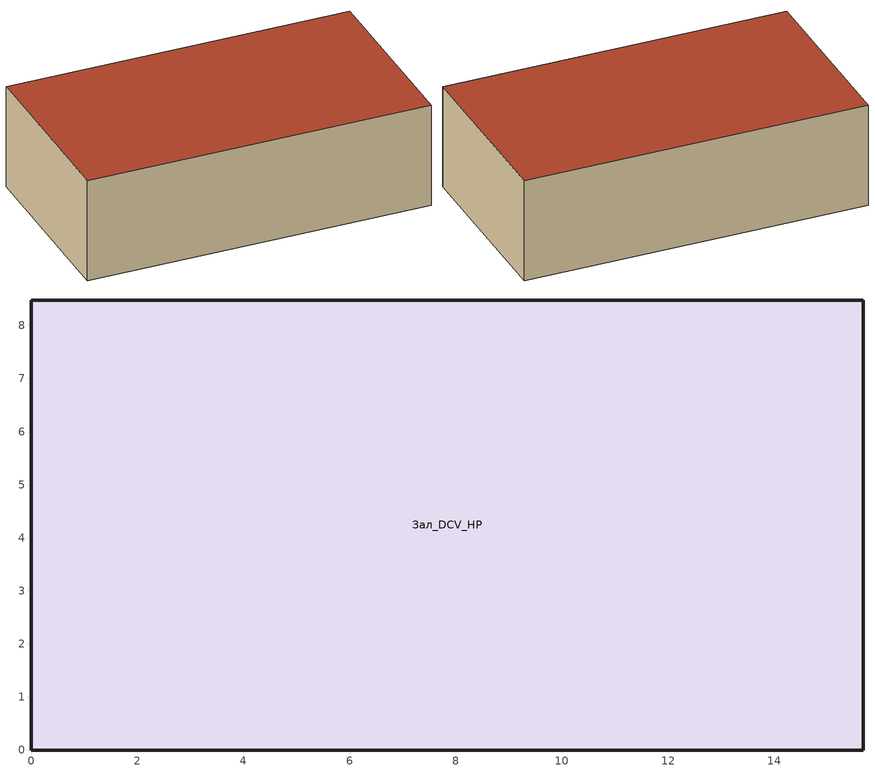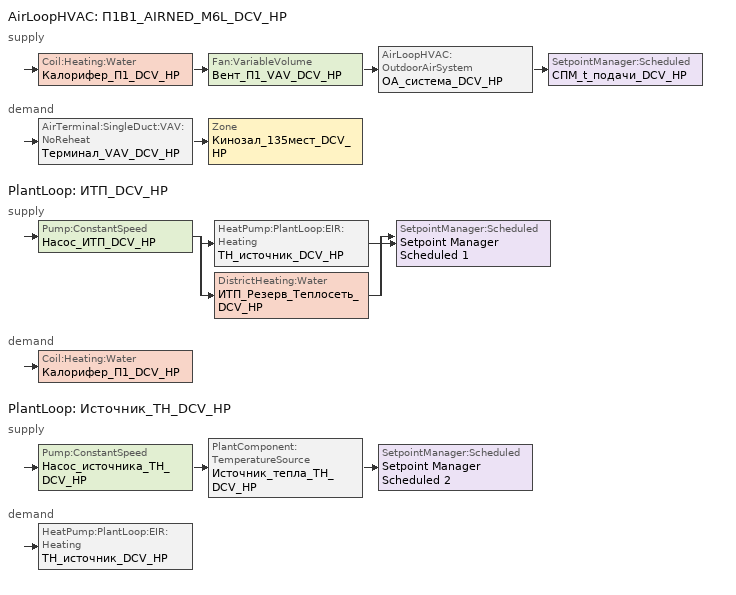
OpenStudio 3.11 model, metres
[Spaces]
Зал_DCV_HP
 floor ground (Пол_зала): 0,0 0,8.48 15.68,8.48 15.68,0 z0
 wall outside (Стена_наружная): 0,0 15.68,0 / 15.68,8.48 0,8.48 z0:4.85
 wall outside (Стена_внутренняя): 0,8.48 0,0 / 15.68,0 15.68,8.48 z0:4.85
 roof outside (Покрытие_зала): 0,0 15.68,0 15.68,8.48 0,8.48 z4.85
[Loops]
AirLoopHVAC 'П1В1_AIRNED_M6L_DCV_HP'
 supply: Coil:Heating:Water 'Калорифер_П1_DCV_HP' > Fan:VariableVolume 'Вент_П1_VAV_DCV_HP' > AirLoopHVAC:OutdoorAirSystem 'ОА_система_DCV_HP' > SetpointManager:Scheduled 'СПМ_t_подачи_DCV_HP'
 demand: AirTerminal:SingleDuct:VAV:NoReheat 'Терминал_VAV_DCV_HP' > Zone 'Кинозал_135мест_DCV_HP'
PlantLoop 'ИТП_DCV_HP'
 supply: Pump:ConstantSpeed 'Насос_ИТП_DCV_HP' > split
  | HeatPump:PlantLoop:EIR:Heating 'ТН_источник_DCV_HP'
  | DistrictHeating:Water 'ИТП_Резерв_Теплосеть_DCV_HP'
  join > SetpointManager:Scheduled 'Setpoint Manager Scheduled 1'
 demand: Coil:Heating:Water 'Калорифер_П1_DCV_HP'
PlantLoop 'Источник_ТН_DCV_HP'
 supply: Pump:ConstantSpeed 'Насос_источника_ТН_DCV_HP' > PlantComponent:TemperatureSource 'Источник_тепла_ТН_DCV_HP' > SetpointManager:Scheduled 'Setpoint Manager Scheduled 2'
 demand: HeatPump:PlantLoop:EIR:Heating 'ТН_источник_DCV_HP'
[Site]
SPb_Pulkovo: Latitude {deg}=59.8; Longitude {deg}=30.26; Time Zone {hr}=3; Elevation {m}=16
[SizingPeriod:DesignDay] Barometric Pressure {Pa}=101325; Day of Month=21; Humidity Condition Type=Wetbulb; Solar Model Indicator=ASHRAEClearSky
Name | Maximum Dry-Bulb Temperature {C} | Daily Dry-Bulb Temperature Range {deltaC} | Wind Speed {m/s} | Wind Direction {deg} | Sky Clearness | Month | Day Type | Wetbulb or DewPoint at Maximum Dry-Bulb {C}
СПб_Зима_-24C | -24 | 0 | 3 | 270 | 0 | 1 | WinterDesignDay | -24
СПб_Лето_22C | 22 | 8.5 | 1 | 180 | 1 | 7 | SummerDesignDay | 18
[Material] Roughness=Smooth; Specific Heat {J/kg-K}=840; Thermal Absorptance=0.9; Solar Absorptance=0.7
Name | Thickness {m} | Conductivity {W/m-K} | Density {kg/m3}
Штукатурка_20мм | 0.02 | 0.7 | 1600
Бетон_500мм | 0.5 | 1.74 | 2200
МинВата_100мм | 0.1 | 0.042 | 80
МинВата_150мм | 0.15 | 0.042 | 80
ЖБ_плита_220мм | 0.22 | 1.74 | 2500
Стяжка_100мм | 0.1 | 0.93 | 1800
[Construction]
Стена_наружная: Штукатурка_20мм, Бетон_500мм, МинВата_100мм, Штукатурка_20мм
Стена_внутренняя: Штукатурка_20мм, Бетон_500мм, Штукатурка_20мм
Покрытие_зала: МинВата_150мм, ЖБ_плита_220мм
Пол_зала: Стяжка_100мм, ЖБ_плита_220мм
[ThermalZone]
Кинозал_135мест_DCV_HP: Thermostat=Термостат_DCV_HP; Use Ideal Air Loads=No
[Sizing:Zone]
Кинозал_135мест_DCV_HP: Zone Cooling Design Supply Air Temperature Input Method=SupplyAirTemperature; Zone Cooling Design Supply Air Temperature {C}=14; Zone Cooling Design Supply Air Temperature Difference {deltaC}=11.11; Zone Heating Design Supply Air Temperature Input Method=SupplyAirTemperature; Zone Heating Design Supply Air Temperature {C}=40; Zone Heating Design Supply Air Temperature Difference {deltaC}=11.11; Zone Cooling Design Supply Air Humidity Ratio {kg-H2O/kg-air}=0.0085; Zone Heating Design Supply Air Humidity Ratio {kg-H2O/kg-air}=0.008; Cooling Design Air Flow Method=DesignDay; Heating Design Air Flow Method=DesignDay; Account for Dedicated Outdoor Air System=No; Dedicated Outdoor Air System Control Strategy=NeutralSupplyAir; Dedicated Outdoor Air Low Setpoint Temperature for Design {C}=autosize; Dedicated Outdoor Air High Setpoint Temperature for Design {C}=autosize; Zone Load Sizing Method=Sensible Load Only No Latent Load; Zone Latent Cooling Design Supply Air Humidity Ratio Input Method=HumidityRatioDifference; Zone Cooling Design Supply Air Humidity Ratio Difference {kgWater/kgDryAir}=0.005; Zone Latent Heating Design Supply Air Humidity Ratio Input Method=HumidityRatioDifference; Zone Humidification Design Supply Air Humidity Ratio Difference {kgWater/kgDryAir}=0.005; Sizing Option=Coincident; Heating Coil Sizing Method=None; Maximum Heating Capacity To Cooling Load Sizing Ratio {W/W}=1
[Zone equipment]
Кинозал_135мест_DCV_HP: Терминал_VAV_DCV_HP
[Space]
Зал_DCV_HP: Thermal Zone=Кинозал_135мест_DCV_HP; Design Specification Outdoor Air Object=ОА_спец_DCV_HP
[People:Definition]
Зрители_DCV_HP: Number of People Calculation Method=People; Number of People {people}=135; Fraction Radiant=0.3; Sensible Heat Fraction=0.6
[People]
Люди_DCV_HP: People Definition=Зрители_DCV_HP; Space or SpaceType=Зал_DCV_HP; Number of People Schedule=Заполняемость_DCV_HP; Activity Level Schedule=Активность_DCV_HP; Clothing Insulation Calculation Method=ClothingInsulationSchedule; Multiplier=1
[Lights:Definition]
Освещение_дефиниция_DCV_HP: Design Level Calculation Method=Watts/Area; Watts per Space Floor Area {W/m2}=8
[Lights]
Освещение_DCV_HP: Lights Definition=Освещение_дефиниция_DCV_HP; Space or SpaceType=Зал_DCV_HP; Schedule=Освещение_DCV_HP; Fraction Replaceable=1
[ElectricEquipment:Definition]
Проектор_дефиниция_DCV_HP: Design Level Calculation Method=EquipmentLevel; Design Level {W}=10000; Fraction Latent=0; Fraction Radiant=0.2
[ElectricEquipment]
Проектор_DCV_HP: Electric Equipment Definition=Проектор_дефиниция_DCV_HP; Space or SpaceType=Зал_DCV_HP; Schedule=Освещение_DCV_HP
[SpaceInfiltration:DesignFlowRate]
Инфильтрация_DCV_HP: Space or SpaceType=Зал_DCV_HP; Design Flow Rate Calculation Method=Flow/ExteriorArea; Flow per Exterior Surface Area {m3/s-m2}=0.0001; Density Basis=Outdoor
[DesignSpecification:OutdoorAir]
ОА_спец_DCV_HP: Outdoor Air Method=Maximum; Outdoor Air Flow per Person {m3/s-person}=0.00833; Outdoor Air Flow per Floor Area {m3/s-m2}=0; Outdoor Air Flow Rate {m3/s}=0.619
[ThermostatSetpoint:DualSetpoint]
Термостат_DCV_HP: Heating Setpoint Temperature Schedule=Уставка_отопл_DCV_HP; Cooling Setpoint Temperature Schedule=Уставка_охл_DCV_HP
[AirLoopHVAC]
П1В1_AIRNED_M6L_DCV_HP: Availability Schedule=Always On Discrete; Design Supply Air Flow Rate {m3/s}=1.125; Design Return Air Flow Fraction of Supply Air Flow=1
[Sizing:System]
П1В1_AIRNED_M6L_DCV_HP: Central Heating Maximum System Air Flow Ratio=0.3; Preheat Design Temperature {C}=7; Preheat Design Humidity Ratio {kg-H2O/kg-Air}=0.008; Precool Design Temperature {C}=12.8; Precool Design Humidity Ratio {kg-H2O/kg-Air}=0.008; Central Cooling Design Supply Air Temperature {C}=12.8; Central Heating Design Supply Air Temperature {C}=16.7; 100% Outdoor Air in Cooling=Yes; 100% Outdoor Air in Heating=Yes; Central Cooling Design Supply Air Humidity Ratio {kg-H2O/kg-Air}=0.0085; Zone Maximum Outdoor Air Fraction=1; Cooling Supply Air Flow Rate Per Floor Area {m3/s-m2}=0.00996765; Cooling Fraction of Autosized Cooling Supply Air Flow Rate=1; Cooling Supply Air Flow Rate Per Unit Cooling Capacity {m3/s-W}=3.94755e-05; Heating Supply Air Flow Rate Per Floor Area {m3/s-m2}=0.00996765; Heating Fraction of Autosized Heating Supply Air Flow Rate=1; Heating Fraction of Autosized Cooling Supply Air Flow Rate=1; Heating Supply Air Flow Rate Per Unit Heating Capacity {m3/s-W}=3.15882e-05; Cooling Design Capacity Method=CoolingDesignCapacity; Cooling Design Capacity {W}=autosize; Cooling Design Capacity Per Floor Area {W/m2}=234.7; Fraction of Autosized Cooling Design Capacity=1; Heating Design Capacity Method=HeatingDesignCapacity; Heating Design Capacity {W}=autosize; Heating Design Capacity Per Floor Area {W/m2}=157; Fraction of Autosized Heating Design Capacity=1; Central Cooling Capacity Control Method=OnOff; Occupant Diversity=autosize; Heating Coil Sizing Method=None; Maximum Heating Capacity To Cooling Capacity Sizing Ratio {W/W}=1
[Coil:Heating:Water]
Калорифер_П1_DCV_HP: Availability Schedule=Always On Discrete
[Fan:VariableVolume]
Вент_П1_VAV_DCV_HP: Availability Schedule=Вентиляция_DCV_HP; Fan Total Efficiency=0.65; Pressure Rise {Pa}=500; Maximum Flow Rate {m3/s}=1.125; Fan Power Minimum Flow Rate Input Method=Fraction; Fan Power Minimum Flow Fraction=0.55; Fan Power Minimum Air Flow Rate {m3/s}=0; Motor Efficiency=0.9; Motor In Airstream Fraction=1; Fan Power Coefficient 1=0.0407599; Fan Power Coefficient 2=0.088045; Fan Power Coefficient 3=-0.0729261; Fan Power Coefficient 4=0.94374; Fan Power Coefficient 5=0
[SetpointManager:Scheduled] Control Variable=Temperature
Name | Schedule
СПМ_t_подачи_DCV_HP | t_приточного_DCV_HP
Setpoint Manager Scheduled 1 | Уставка_ИТП_DCV_HP
Setpoint Manager Scheduled 2 | Уставка_источника_ТН_DCV_HP
[Controller:OutdoorAir]
Контроллер_НВ_DCV_HP: Minimum Outdoor Air Flow Rate {m3/s}=0; Maximum Outdoor Air Flow Rate {m3/s}=1.125; Economizer Control Type=NoEconomizer; Economizer Control Action Type=ModulateFlow; Economizer Maximum Limit Dry-Bulb Temperature {C}=28; Economizer Maximum Limit Enthalpy {J/kg}=64000; Economizer Minimum Limit Dry-Bulb Temperature {C}=-100; Lockout Type=NoLockout; Minimum Limit Type=FixedMinimum; Controller Mechanical Ventilation=Controller Mechanical Ventilation 1; High Humidity Control=No; High Humidity Outdoor Air Flow Ratio=1; Control High Indoor Humidity Based on Outdoor Humidity Ratio=Yes; Heat Recovery Bypass Control Type=BypassWhenWithinEconomizerLimits; Economizer Operation Staging=InterlockedWithMechanicalCooling
[Controller:MechanicalVentilation]
Controller Mechanical Ventilation 1: Availability Schedule=Always On Discrete; Demand Controlled Ventilation=Yes; System Outdoor Air Method=ZoneSum
[AirLoopHVAC:OutdoorAirSystem]
ОА_система_DCV_HP: Controller=Контроллер_НВ_DCV_HP
[HeatExchanger:AirToAir:SensibleAndLatent]
Рекуператор_RRS_DCV_HP: Availability Schedule=Always On Discrete; Nominal Supply Air Flow Rate {m3/s}=autosize; Sensible Effectiveness at 100% Heating Air Flow=0.8; Latent Effectiveness at 100% Heating Air Flow=0.72; Sensible Effectiveness at 100% Cooling Air Flow=0.75; Latent Effectiveness at 100% Cooling Air Flow=0.68; Nominal Electric Power {W}=0; Supply Air Outlet Temperature Control=Yes; Heat Exchanger Type=Rotary; Frost Control Type=None; Threshold Temperature {C}=1.7; Economizer Lockout=Yes; Sensible Effectiveness of Heating Air Flow Curve=Рекуператор_RRS_DCV_HP_SensHeatEff; Latent Effectiveness of Heating Air Flow Curve=Рекуператор_RRS_DCV_HP_LatHeatEff; Sensible Effectiveness of Cooling Air Flow Curve=Рекуператор_RRS_DCV_HP_SensCoolEff; Latent Effectiveness of Cooling Air Flow Curve=Рекуператор_RRS_DCV_HP_LatCoolEff
[AirTerminal:SingleDuct:VAV:NoReheat]
Терминал_VAV_DCV_HP: Availability Schedule=Вентиляция_DCV_HP; Maximum Air Flow Rate {m3/s}=1.125; Zone Minimum Air Flow Input Method=Constant; Constant Minimum Air Flow Fraction=0.55; Control For Outdoor Air=No
[ZoneControl:ContaminantController]
CO2_контроллер_DCV_HP: Controlled Zone=Кинозал_135мест_DCV_HP; Carbon Dioxide Control Availability Schedule=CO2_ctrl_доступность; Carbon Dioxide Setpoint Schedule=CO2_уставка_700ppm
[PlantLoop] Glycol Concentration=0; Plant Loop Volume {m3}=Autocalculate; Load Distribution Scheme=Optimal
Name | Maximum Loop Temperature {C} | Minimum Loop Temperature {C}
ИТП_DCV_HP | 55 | 30
Источник_ТН_DCV_HP | 25 | 2
[Sizing:Plant] Loop Type=Heating; Design Loop Exit Temperature {C}=82; Loop Design Temperature Difference {deltaC}=11; Sizing Option=NonCoincident; Zone Timesteps in Averaging Window=1; Coincident Sizing Factor Mode=None
ИТП_DCV_HP; Источник_ТН_DCV_HP
[Pump:ConstantSpeed] Rated Flow Rate {m3/s}=autosize; Rated Pump Head {Pa}=30000; Rated Power Consumption {W}=autosize; Motor Efficiency=0.85; Fraction of Motor Inefficiencies to Fluid Stream=0; Pump Control Type=Intermittent; Design Power Sizing Method=PowerPerFlowPerPressure; Design Electric Power per Unit Flow Rate {W/(m3/s)}=348701.1; Design Shaft Power per Unit Flow Rate per Unit Head {W-s/m3-Pa}=1.28205
Насос_ИТП_DCV_HP; Насос_источника_ТН_DCV_HP
[HeatPump:PlantLoop:EIR:Heating]
ТН_источник_DCV_HP: Condenser Type=WaterSource; Load Side Reference Flow Rate {m3/s}=Autosize; Source Side Reference Flow Rate {m3/s}=Autosize; Heat Recovery Reference Flow Rate {m3/s}=Autosize; Reference Capacity {W}=Autosize; Reference Coefficient of Performance {W/W}=2.5; Sizing Factor=1; Capacity Modifier Function of Temperature Curve=ТН_DCV_HP_CapModFT; Electric Input to Output Ratio Modifier Function of Temperature Curve=ТН_DCV_HP_EIRModFT; Electric Input to Output Ratio Modifier Function of Part Load Ratio Curve=ТН_DCV_HP_EIRModFPLR; Heating To Cooling Capacity Sizing Ratio=1; Heat Pump Sizing Method=HeatingCapacity; Control Type=Setpoint; Flow Mode=ConstantFlow; Minimum Part Load Ratio=0; Minimum Source Inlet Temperature {C}=-100; Maximum Source Inlet Temperature {C}=-50; Maximum Outdoor Dry Bulb Temperature For Defrost Operation=10; Heat Pump Defrost Control=None; Heat Pump Defrost Time Period Fraction=0.058333; Minimum Heat Recovery Outlet Temperature {C}=4.5
[PlantComponent:TemperatureSource]
Источник_тепла_ТН_DCV_HP: Design Volume Flow Rate {m3/s}=autosize; Temperature Specification Type=Constant; Source Temperature {C}=8; Source Temperature Schedule=Уставка_источника_ТН_DCV_HP
[DistrictHeating:Water]
ИТП_Резерв_Теплосеть_DCV_HP: Nominal Capacity {W}=autosize; Capacity Fraction Schedule=Always On Continuous
[Controller:WaterCoil]
Controller Water Coil 1: Water Coil=Калорифер_П1_DCV_HP; Action=Normal
[Schedule:Constant]
Name | Value
Активность_DCV_HP | 115
Уставка_отопл_DCV_HP; t_приточного_DCV_HP | 18
Уставка_охл_DCV_HP | 26
Always On Discrete; Always On Continuous | 1
CO2_уставка_700ppm | 700
Уставка_ИТП_DCV_HP | 45
Уставка_источника_ТН_DCV_HP | 12
[Schedule:Ruleset]
Name | Default Day Schedule
Заполняемость_DCV_HP | Schedule Day 1
Освещение_DCV_HP | Schedule Day 3
Вентиляция_DCV_HP | Schedule Day 5
CO2_ctrl_доступность | Schedule Day 7
[Schedule:Day]
Schedule Day 1: 1, 0, 0, 2, 0, 0, 3, 0, 0, 4, 0, 0, 5, 0, 0, 6, 0, 0, 7, 0, 0, 8, 0, 0, 9, 0, 0.1, 10, 0, 0.1, 11, 0, 0.2, 12, 0, 0.85, 13, 0, 0.85, 14, 0, 0.85, 15, 0, 0.85, 16, 0, 0.15, 17, 0, 0.8, 18, 0, 0.8, 19, 0, 0.15, 20, 0, 0.92, 21, 0, 0.92, 22, 0, 0.2, 23, 0, 0.82, 24, 0, 0.82
Schedule Day 2: 1, 0, 0, 2, 0, 0, 3, 0, 0, 4, 0, 0, 5, 0, 0, 6, 0, 0, 7, 0, 0, 8, 0, 0, 9, 0, 0.1, 10, 0, 0.1, 11, 0, 0.88, 12, 0, 0.88, 13, 0, 0.92, 14, 0, 0.92, 15, 0, 0.2, 16, 0, 0.9, 17, 0, 0.9, 18, 0, 0.2, 19, 0, 0.95, 20, 0, 0.95, 21, 0, 0.3, 22, 0, 0.8, 23, 0, 0.8, 24, 0, 0
Schedule Day 3: 1, 0, 0, 2, 0, 0, 3, 0, 0, 4, 0, 0, 5, 0, 0, 6, 0, 0, 7, 0, 0, 8, 0, 0, 9, 0, 0.15, 10, 0, 0.15, 11, 0, 0.25, 12, 0, 0.9, 13, 0, 0.9, 14, 0, 0.9, 15, 0, 0.9, 16, 0, 0.2, 17, 0, 0.85, 18, 0, 0.85, 19, 0, 0.2, 20, 0, 0.97, 21, 0, 0.97, 22, 0, 0.25, 23, 0, 0.87, 24, 0, 0.87
Schedule Day 4: 1, 0, 0, 2, 0, 0, 3, 0, 0, 4, 0, 0, 5, 0, 0, 6, 0, 0, 7, 0, 0, 8, 0, 0, 9, 0, 0.15, 10, 0, 0.15, 11, 0, 0.93, 12, 0, 0.93, 13, 0, 0.97, 14, 0, 0.97, 15, 0, 0.25, 16, 0, 0.95, 17, 0, 0.95, 18, 0, 0.25, 19, 0, 1, 20, 0, 1, 21, 0, 0.35, 22, 0, 0.85, 23, 0, 0.85, 24, 0, 0
Schedule Day 5; Schedule Day 6; Schedule Day 7; Schedule Day 8: 1, 0, 0, 2, 0, 0, 3, 0, 0, 4, 0, 0, 5, 0, 0, 6, 0, 0, 7, 0, 0, 8, 0, 0, 9, 0, 1, 10, 0, 1, 11, 0, 1, 12, 0, 1, 13, 0, 1, 14, 0, 1, 15, 0, 1, 16, 0, 1, 17, 0, 1, 18, 0, 1, 19, 0, 1, 20, 0, 1, 21, 0, 1, 22, 0, 1, 23, 0, 1, 24, 0, 1
[Schedule:Rule] Rule Order=0; Apply Sunday=Yes; Apply Saturday=Yes
Name | Schedule Ruleset | Day Schedule
Schedule Rule 1 | Заполняемость_DCV_HP | Schedule Day 2
Schedule Rule 2 | Освещение_DCV_HP | Schedule Day 4
Schedule Rule 3 | Вентиляция_DCV_HP | Schedule Day 6
Schedule Rule 4 | CO2_ctrl_доступность | Schedule Day 8
[Table:Lookup]
Рекуператор_RRS_DCV_HP_SensHeatEff: DivisorOnly, 0.8, 0, 10, Dimensionless, 0.83, 0.8
Рекуператор_RRS_DCV_HP_LatHeatEff: DivisorOnly, 0.72, 0, 10, Dimensionless, 0.75, 0.72
Рекуператор_RRS_DCV_HP_SensCoolEff: DivisorOnly, 0.75, 0, 10, Dimensionless, 0.78, 0.75
Рекуператор_RRS_DCV_HP_LatCoolEff: DivisorOnly, 0.68, 0, 10, Dimensionless, 0.71, 0.68
[Curve:Biquadratic] Coefficient1 Constant=1; Coefficient2 x=0; Coefficient3 x**2=0; Coefficient4 y=0; Coefficient5 y**2=0; Coefficient6 x*y=0; Minimum Value of x=-100; Maximum Value of x=100; Minimum Value of y=-100; Maximum Value of y=100; Input Unit Type for X=Temperature; Input Unit Type for Y=Temperature; Output Unit Type=Dimensionless
ТН_DCV_HP_CapModFT; ТН_DCV_HP_EIRModFT
[Curve:Quadratic]
ТН_DCV_HP_EIRModFPLR: Coefficient1 Constant=1; Coefficient2 x=0; Coefficient3 x**2=0; Minimum Value of x=0; Maximum Value of x=1; Input Unit Type for X=Dimensionless; Output Unit Type=Dimensionless
